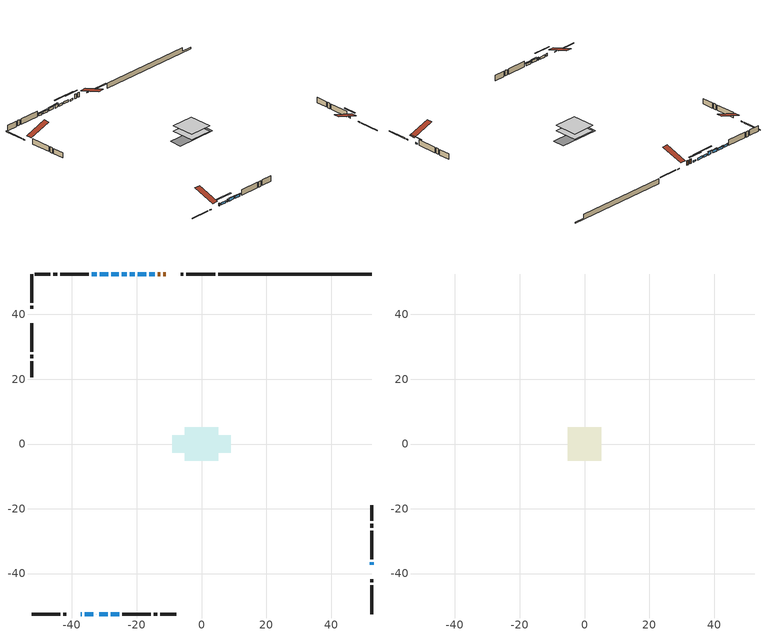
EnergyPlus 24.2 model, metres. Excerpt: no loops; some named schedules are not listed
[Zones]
conditioned space
 floor adiabatic (AdiabaticFloorConstruction): -5.16,-5.16 -5.16,5.16 5.16,5.16 5.16,-5.16 z1.07
 floor foundation (Slab1 construction): -9.07,-2.76 -9.07,2.76 9.07,2.76 9.07,-2.76 z-1.22
 wall outside (RimJoist1 construction): 4.2,52.48 -4.67,52.48 / -52.48,-52.48 -43.6,-52.48 / -52.48,52.48 -52.48,43.6 / 52.48,-52.48 52.48,-43.6 z1.07:1.37
 wall outside (RimJoist2 construction): -5.6,52.48 -6.46,52.48 / -42.67,-52.48 -41.82,-52.48 / -52.48,42.67 -52.48,41.82 / 52.48,-42.67 52.48,-41.82 z1.07:1.37
 wall outside (AdiabaticWallConstruction 1): -10.96,52.48 -11.74,52.48 / -12.67,52.48 -13.54,52.48 z1.07:3.1
 wall outside (AdiabaticWallConstruction): -37.31,-52.48 -37,-52.48 / -32.53,-52.48 -32.43,-52.48 / -31.5,-52.48 -28.96,-52.48 z1.07:2.29; 52.48,-37.31 52.48,-36.5 / -14.47,52.48 -16.1,52.48 z1.07:1.71; -17.02,52.48 -19.62,52.48 / -20.54,52.48 -22.17,52.48 / -28.77,52.48 -31.36,52.48 / -32.29,52.48 -33.91,52.48 z1.07:1.99; -36.08,-52.48 -33.46,-52.48 / -28.03,-52.48 -25.42,-52.48 z1.07:2.06; -23.1,52.48 -24.62,52.48 z1.07:2.44; -25.55,52.48 -27.84,52.48 z1.07:2.21
 wall outside (Wall1 construction): -34.84,52.48 -43.67,52.48 / -24.49,-52.48 -15.65,-52.48 / -52.48,37.31 -52.48,28.48 / 52.48,-35.57 52.48,-26.74 z1.07:3.51
 wall outside (Wall2 construction): -44.6,52.48 -45.72,52.48 / -14.73,-52.48 -13.61,-52.48 / -52.48,27.55 -52.48,26.43 / 52.48,-25.81 52.48,-24.69 z1.07:3.51
 wall outside (Wall3 construction): -46.65,52.48 -51.55,52.48 / -12.68,-52.48 -7.78,-52.48 / -52.48,25.51 -52.48,20.6 / 52.48,-23.76 52.48,-18.86 z1.07:3.51
 wall foundation (FoundationWall1 construction): 5.13,52.48,-1.22 5.13,52.48,1.07 47.74,52.48,1.07 47.74,52.48,-0.62 52.48,52.48,-0.62 52.48,52.48,-1.22
 window (WindowConstruction 6): -37.31,-52.48 -37,-52.48 z1.07:2.29
 window (WindowConstruction 8): 52.48,-37.31 52.48,-36.5 z1.07:1.7
 window (WindowConstruction 9): -14.47,52.48 -16.1,52.48 z1.07:1.7
 window (WindowConstruction 10): -17.03,52.48 -19.62,52.48 z1.07:1.98
 window (WindowConstruction 11): -20.55,52.48 -22.17,52.48 z1.07:1.98
 window (WindowConstruction 12): -36.08,-52.48 -33.46,-52.48 z1.07:2.06
 window (WindowConstruction 7): -32.53,-52.48 -32.43,-52.48 z1.07:2.29
 window (WindowConstruction): -23.1,52.48 -24.62,52.48 z1.07:2.44
 window (WindowConstruction 1): -25.55,52.48 -27.84,52.48 z1.07:2.21
 window (WindowConstruction 2): -28.77,52.48 -31.36,52.48 z1.07:1.98
 window (WindowConstruction 3): -32.29,52.48 -33.91,52.48 z1.07:1.98
 window (WindowConstruction 4): -31.5,-52.48 -28.96,-52.48 z1.07:2.29
 window (WindowConstruction 5): -28.03,-52.48 -25.42,-52.48 z1.07:2.06
 door (Door): -10.96,52.48 -11.74,52.48 z1.07:3.1
 door (Door 1): -12.67,52.48 -13.54,52.48 z1.07:3.1
 ceiling adiabatic (AdiabaticFloorConstruction): 5.16,-5.16 5.16,5.16 -5.16,5.16 -5.16,-5.16 z1.07
attic - vented
 floor to conditioned space (Floor1 construction Reversed): -5.16,-5.16 -5.16,5.16 5.16,5.16 5.16,-5.16 z3.51
 roof outside (Roof1 construction): -10.04,52.48,3.51 -10.04,42.43,6.86 -7.39,42.43,6.86 -7.39,52.48,3.51; -38.24,-52.48,3.51 -38.24,-42.43,6.86 -40.89,-42.43,6.86 -40.89,-52.48,3.51; -52.48,38.24,3.51 -42.43,38.24,6.86 -42.43,40.89,6.86 -52.48,40.89,3.51; 52.48,-38.24,3.51 42.43,-38.24,6.86 42.43,-40.89,6.86 52.48,-40.89,3.51
shading: 52.48,-33.92 52.48,-39.89 52.89,-39.89 52.89,-33.92 z4.28; -18.67,52.48 -11.89,52.48 -11.89,52.89 -18.67,52.89 z4.28; -22.19,52.48 -14.45,52.48 -14.45,52.89 -22.19,52.89 z4.56; -24.75,52.48 -17.97,52.48 -17.97,52.89 -24.75,52.89 z4.56; -30.88,-52.48 -38.65,-52.48 -38.65,-52.89 -30.88,-52.89 z4.64; -24.82,52.48 -22.9,52.48 -22.9,52.89 -24.82,52.89 z2.64; -28.04,52.48 -25.35,52.48 -25.35,52.89 -28.04,52.89 z2.41; -31.56,52.48 -28.57,52.48 -28.57,52.89 -31.56,52.89 z2.19; -34.11,52.48 -32.09,52.48 -32.09,52.89 -34.11,52.89 z2.19; -28.76,-52.48 -31.7,-52.48 -31.7,-52.89 -28.76,-52.89 z2.49; -25.22,-52.48 -28.23,-52.48 -28.23,-52.89 -25.22,-52.89 z2.26
[Building]
Building 1: Terrain=Suburbs
[Site:Location]
Erieau AUT_ON: Latitude {deg}=42.25; Longitude {deg}=-81.9; Time Zone {hr}=-5; Elevation {m}=178; Keep Site Location Information=Yes
[Site:GroundTemperature:Shallow]
5.2292, 3.30147, 3.1471, 4.0619, 7.73432, 11.3896, 14.5586, 16.5661, 16.7366, 15.1039, 12.0157, 8.47254
[Site:WaterMainsTemperature]
Calculation Method=Schedule; Temperature Schedule=mains temperature schedule
[Material] Roughness=Rough; Thermal Absorptance=0.9
Name | Thickness {m} | Conductivity {W/m-K} | Density {kg/m3} | Specific Heat {J/kg-K} | Solar Absorptance | Visible Absorptance
asphalt or fiberglass shingles | 0.00635 | 0.162714 | 1121.4 | 1465.45 | 0.4 | 0.4
ceiling stud and cavity | 0.1397 | 0.117363 | 65.682 | 1177.47 | 0.7 | 0.7
concrete 4.0 in. | 0.1016 | 1.803125 | 2242.8 | 837.4 | 0.7 | 0.7
concrete 8.0 in. | 0.2032 | 1.803125 | 2242.8 | 837.4 | 0.7 | 0.7
door material | 0.04445 | 0.053851 | 512.64 | 1214.23 | 0.7 | 0.7
door material 1 | 0.04445 | 0.0451087 | 512.64 | 1214.23 | 0.7 | 0.7
exterior vertical ins | 0.00272699 | 0.029427 | 32.04 | 1214.23 | 0.7 | 0.7
floor covering | 0.0127 | 0.0433444 | 54.468 | 1339.84 | 0.6 | 0.6
floor rigid ins; wall rigid ins | 0.512978 | 0.029427 | 32.04 | 1214.23 | 0.7 | 0.7
floor stud and cavity | 0.1397 | 1.75129 | 37.0049 | 1207.88 | 0.7 | 0.7
furniture material conditioned space 1 | 0.1524 | 0.115458 | 640.8 | 1214.23 | 0.6 | 0.6
gypsum board | 0.0127 | 0.160291 | 801 | 837.4 | 0.6 | 0.6
gypsum board 1 | 0.0127 | 0.160291 | 801 | 837.4 | 0.7 | 0.7
osb sheathing 0.5 in. | 0.0127 | 0.115458 | 512.64 | 1214.23 | 0.7 | 0.7
osb sheathing 0.75 in. | 0.01905 | 0.115458 | 512.64 | 1214.23 | 0.7 | 0.7
osb sheathing 2.0 in. | 0.0508 | 0.115458 | 512.64 | 1214.23 | 0.7 | 0.7
rim joist stud and cavity | 0.0508 | 0.0809075 | 125.044 | 1163.47 | 0.6 | 0.6
rim joist stud and cavity 1 | 0.0508 | 0.12411 | 50.32683 | 1063.81 | 0.6 | 0.6
wall stud and cavity | 0.1397 | 0.116503 | 139.0536 | 1170.24 | 0.7 | 0.7
wall stud and cavity 1 | 0.1397 | 0.113018 | 139.0536 | 1170.24 | 0.7 | 0.7
wall stud and cavity 2 | 0.1397 | 0.123847 | 139.0536 | 1170.24 | 0.7 | 0.7
wall stud and cavity 3 | 0.0889 | 0.380278 | 52.3479 | 1209.89 | 0.7 | 0.7
wall stud and cavity 4 | 0.0889 | 0.391764 | 83.0341 | 1211.67 | 0.7 | 0.7
wood siding | 0.0254 | 0.102417 | 544.68 | 1172.36 | 0.4 | 0.4
wood siding 1; wood siding 2; wood siding 3 | 0.0254 | 0.102417 | 544.68 | 1172.36 | 0.7 | 0.7
[WindowMaterial:SimpleGlazingSystem]
Name | U-Factor {W/m2-K} | Solar Heat Gain Coefficient
WindowMaterial | 2.29278 | 0.56
WindowMaterial 1 | 2.24451 | 0.57
WindowMaterial 2 | 2.27347 | 0.56
WindowMaterial 3 | 2.34615 | 0.53
WindowMaterial 4 | 2.21839 | 0.58
WindowMaterial 5 | 2.25473 | 0.57
WindowMaterial 6 | 3.13539 | 0.43
WindowMaterial 7 | 3.11893 | 0.41
WindowMaterial 8 | 5.34981 | 0.68
WindowMaterial 9 | 3.04795 | 0.45
[Construction]
AdiabaticFloorConstruction: floor stud and cavity, floor rigid ins, osb sheathing 0.75 in., floor covering
AdiabaticWallConstruction: wood siding 2, wall rigid ins, wall stud and cavity 3, gypsum board
AdiabaticWallConstruction 1: wood siding 3, wall rigid ins, wall stud and cavity 3, gypsum board
Door: door material
Door 1: door material 1
Floor1 construction Reversed: gypsum board, ceiling stud and cavity
FoundationWall1 construction: concrete 8.0 in., gypsum board 1
furniture construction conditioned space 1: furniture material conditioned space 1
PartitionWallConstruction: gypsum board, wall stud and cavity 4, gypsum board
RimJoist1 construction: wood siding 1, osb sheathing 2.0 in., rim joist stud and cavity
RimJoist2 construction: wood siding 1, rim joist stud and cavity 1
Roof1 construction: asphalt or fiberglass shingles
Slab1 construction: concrete 4.0 in.
Wall1 construction: wood siding, osb sheathing 0.5 in., wall stud and cavity, gypsum board
Wall2 construction: wood siding, osb sheathing 0.5 in., wall stud and cavity 1, gypsum board
Wall3 construction: wood siding, osb sheathing 0.5 in., wall stud and cavity 2, gypsum board
WindowConstruction: WindowMaterial
WindowConstruction 1: WindowMaterial 1
WindowConstruction 10; WindowConstruction 2: WindowMaterial 2
WindowConstruction 11; WindowConstruction 3: WindowMaterial 3
WindowConstruction 12; WindowConstruction 5: WindowMaterial 5
WindowConstruction 4: WindowMaterial 4
WindowConstruction 6: WindowMaterial 6
WindowConstruction 7: WindowMaterial 7
WindowConstruction 8: WindowMaterial 8
WindowConstruction 9: WindowMaterial 9
[Zone] Multiplier=1; Part of Total Floor Area=Yes
Name | Volume {m3}
attic - vented | 57.8199
conditioned space | 505.2
[Space]
Name | Zone | Volume {m3}
attic - vented 1 | attic - vented | 57.8199
conditioned space 1 | conditioned space | 505.2
[ZoneInfiltration:EffectiveLeakageArea]
infil attic - vented 1: Zone or Space=attic - vented 1; Schedule=Always On Discrete; Effective Air Leakage Area {cm2}=5105.76; Stack Coefficient=0.000232848; Wind Coefficient=1.03099e-05
[ZoneMixing]
whole house fan mix: Zone or Space=attic - vented; Schedule=Always On Continuous; Design Flow Rate Calculation Method=Flow/Zone; Design Flow Rate {m3/s}=0; Source Zone or Space=conditioned space
[SurfaceProperty:ExposedFoundationPerimeter]
Slab1: Exposed Perimeter Calculation Method=TotalExposedPerimeter; Total Exposed Perimeter {m}=47.347
[InternalMass] Zone or ZoneList=conditioned space; Space or SpaceList=conditioned space 1
Name | Construction | Surface Area {m2}
furniture mass conditioned space 1 | furniture construction conditioned space 1 | 82.68
partition wall mass | PartitionWallConstruction | 206.7
[Lights]
interior lighting: Zone or ZoneList or Space or SpaceList=conditioned space 1; Schedule=interior lighting schedule; Design Level Calculation Method=LightingLevel; Lighting Level {W}=343.2; Return Air Fraction=0; Fraction Radiant=0.6; Fraction Visible=0.2; Fraction Replaceable=1
[People]
occupants: Zone or ZoneList or Space or SpaceList=conditioned space 1; Number of People Schedule=occupants schedule; Number of People Calculation Method=People; Number of People=3; Fraction Radiant=0.314171; Sensible Heat Fraction=0.56303; Activity Level Schedule=occupants activity schedule; Carbon Dioxide Generation Rate {m3/s-W}=0; Enable ASHRAE 55 Comfort Warnings=No; Mean Radiant Temperature Calculation Type=EnclosureAveraged
[ElectricEquipment] Zone or ZoneList or Space or SpaceList=conditioned space 1; Design Level Calculation Method=EquipmentLevel
Name | Schedule | Design Level {W} | Fraction Latent | Fraction Radiant | Fraction Lost
clothes dryer | clothes dryer schedule | 140.772 | 0.015 | 0.081 | 0.85
clothes washer | clothes washer schedule | 32.1985 | 0.03 | 0.162 | 0.7
cooking range | cooking range schedule | 215.147 | 0.08 | 0.432 | 0.2
dishwasher | dishwasher schedule | 66.8632 | 0.3 | 0.18 | 0.4
fridge | fridge schedule | 72.9452 | 0 | 0.6 | 0
mech vent house fan | mech vent house fan schedule | 0 | 0 | 0 | 1
mech vent house fan cfis | mech vent house fan cfis schedule | 0 | 0 | 0 | 0
misc plug loads | misc plug loads schedule | 494.7 | 0.045 | 0.513 | 0.1
whole house fan | Always On Discrete | 0 | 0 | 0 | 1
[OtherEquipment] Zone or ZoneList or Space or SpaceList=conditioned space 1; Design Level Calculation Method=EquipmentLevel
Name | Fuel Type | Schedule | Design Level {W} | Fraction Latent | Fraction Radiant | Fraction Lost
clothes dryer 1 | Electricity | clothes dryer schedule | 0 | 0.015 | 0.081 | 0.85
cooking range 1 | Electricity | cooking range schedule | 0 | 0.08 | 0.432 | 0.2
general water use latent | None | general water use schedule | 62.594 | 1 | 0 | 0
general water use sensible | None | general water use schedule | -61.6891 | 0 | 0.6 | 0
mech vent house fan latent load | None | Always On Discrete | 0 | 1 | 0 | 0
mech vent house fan sensible load | None | Always On Discrete | 0 | 0 | 0 | 0
water heater energy adjustment1 | NaturalGas | Always On Discrete | 0.01 | 0 | 0 | 1
[ZoneInfiltration:DesignFlowRate] Zone or ZoneList or Space or SpaceList=conditioned space 1; Schedule=Always On Discrete; Design Flow Rate Calculation Method=Flow/Zone; Design Flow Rate {m3/s}=0
infil flow; natural vent flow; whole house fan flow
[Foundation:Kiva]
Foundation Kiva 1: Initial Indoor Air Temperature {C}=18; Wall Height Above Grade {m}=1.07; Wall Depth Below Slab {m}=0.2032; Custom Block Material Name 1=exterior vertical ins; Custom Block Depth 1 {m}=2.28999; Custom Block X Position 1 {m}=0.2159; Custom Block Z Position 1 {m}=0
[Foundation:Kiva:Settings]
Soil Conductivity {W/m-K}=0.849921; Soil Density {kg/m3}=1842.3; Soil Specific Heat {J/kg-K}=418.7; Ground Solar Absorptivity=0.9; Ground Thermal Absorptivity=0.9; Ground Surface Roughness {m}=0.03; Far-Field Width {m}=40; Deep-Ground Boundary Condition=ZeroFlux; Deep-Ground Depth {m}=40; Minimum Cell Dimension {m}=0.2; Maximum Cell Growth Coefficient=3; Simulation Timestep=Timestep
[Exterior:Lights]
exterior lighting: Schedule=exterior lighting schedule; Design Level {W}=75.6
[Schedule:Constant]
Name | Hourly Value
Always On Continuous; mech vent house fan schedule; mech vent house fan cfis schedule; Always On Discrete | 1
occupants activity schedule | 117.228
fridge schedule | 0
[Schedule:Week:Daily]
interior lighting schedule Week Rule - Jan1-Jan27: interior lighting schedule day, interior lighting schedule day, interior lighting schedule day, interior lighting schedule day, interior lighting schedule day, interior lighting schedule day, interior lighting schedule day, interior lighting schedule default day, interior lighting schedule default day, interior lighting schedule default day, interior lighting schedule default day, interior lighting schedule default day
interior lighting schedule Week Rule - Jan28-Feb3: interior lighting schedule day, interior lighting schedule day, interior lighting schedule day, interior lighting schedule day, interior lighting schedule day 1, interior lighting schedule day 1, interior lighting schedule day 1, interior lighting schedule default day, interior lighting schedule default day, interior lighting schedule default day, interior lighting schedule default day, interior lighting schedule default day
interior lighting schedule Week Rule - Feb4-Feb24: interior lighting schedule day 1, interior lighting schedule day 1, interior lighting schedule day 1, interior lighting schedule day 1, interior lighting schedule day 1, interior lighting schedule day 1, interior lighting schedule day 1, interior lighting schedule default day, interior lighting schedule default day, interior lighting schedule default day, interior lighting schedule default day, interior lighting schedule default day
interior lighting schedule Week Rule - Feb25-Mar3: interior lighting schedule day 1, interior lighting schedule day 1, interior lighting schedule day 1, interior lighting schedule day 1, interior lighting schedule day 2, interior lighting schedule day 2, interior lighting schedule day 2, interior lighting schedule default day, interior lighting schedule default day, interior lighting schedule default day, interior lighting schedule default day, interior lighting schedule default day
interior lighting schedule Week Rule - Mar4-Mar31: interior lighting schedule day 2, interior lighting schedule day 2, interior lighting schedule day 2, interior lighting schedule day 2, interior lighting schedule day 2, interior lighting schedule day 2, interior lighting schedule day 2, interior lighting schedule default day, interior lighting schedule default day, interior lighting schedule default day, interior lighting schedule default day, interior lighting schedule default day
interior lighting schedule Week Rule - Apr1-Apr28: interior lighting schedule day 3, interior lighting schedule day 3, interior lighting schedule day 3, interior lighting schedule day 3, interior lighting schedule day 3, interior lighting schedule day 3, interior lighting schedule day 3, interior lighting schedule default day, interior lighting schedule default day, interior lighting schedule default day, interior lighting schedule default day, interior lighting schedule default day
interior lighting schedule Week Rule - Apr29-May5: interior lighting schedule day 3, interior lighting schedule day 3, interior lighting schedule day 4, interior lighting schedule day 4, interior lighting schedule day 4, interior lighting schedule day 4, interior lighting schedule day 4, interior lighting schedule default day, interior lighting schedule default day, interior lighting schedule default day, interior lighting schedule default day, interior lighting schedule default day
interior lighting schedule Week Rule - May6-May26: interior lighting schedule day 4, interior lighting schedule day 4, interior lighting schedule day 4, interior lighting schedule day 4, interior lighting schedule day 4, interior lighting schedule day 4, interior lighting schedule day 4, interior lighting schedule default day, interior lighting schedule default day, interior lighting schedule default day, interior lighting schedule default day, interior lighting schedule default day
interior lighting schedule Week Rule - May27-Jun2: interior lighting schedule day 4, interior lighting schedule day 4, interior lighting schedule day 4, interior lighting schedule day 4, interior lighting schedule day 4, interior lighting schedule day 5, interior lighting schedule day 5, interior lighting schedule default day, interior lighting schedule default day, interior lighting schedule default day, interior lighting schedule default day, interior lighting schedule default day
interior lighting schedule Week Rule - Jun3-Jun30: interior lighting schedule day 5, interior lighting schedule day 5, interior lighting schedule day 5, interior lighting schedule day 5, interior lighting schedule day 5, interior lighting schedule day 5, interior lighting schedule day 5, interior lighting schedule default day, interior lighting schedule default day, interior lighting schedule default day, interior lighting schedule default day, interior lighting schedule default day
interior lighting schedule Week Rule - Jul1-Jul28: interior lighting schedule day 6, interior lighting schedule day 6, interior lighting schedule day 6, interior lighting schedule day 6, interior lighting schedule day 6, interior lighting schedule day 6, interior lighting schedule day 6, interior lighting schedule default day, interior lighting schedule default day, interior lighting schedule default day, interior lighting schedule default day, interior lighting schedule default day
interior lighting schedule Week Rule - Jul29-Aug4: interior lighting schedule day 6, interior lighting schedule day 6, interior lighting schedule day 6, interior lighting schedule day 7, interior lighting schedule day 7, interior lighting schedule day 7, interior lighting schedule day 7, interior lighting schedule default day, interior lighting schedule default day, interior lighting schedule default day, interior lighting schedule default day, interior lighting schedule default day
interior lighting schedule Week Rule - Aug5-Aug25: interior lighting schedule day 7, interior lighting schedule day 7, interior lighting schedule day 7, interior lighting schedule day 7, interior lighting schedule day 7, interior lighting schedule day 7, interior lighting schedule day 7, interior lighting schedule default day, interior lighting schedule default day, interior lighting schedule default day, interior lighting schedule default day, interior lighting schedule default day
interior lighting schedule Week Rule - Aug26-Sep1: interior lighting schedule day 7, interior lighting schedule day 7, interior lighting schedule day 7, interior lighting schedule day 7, interior lighting schedule day 7, interior lighting schedule day 7, interior lighting schedule day 8, interior lighting schedule default day, interior lighting schedule default day, interior lighting schedule default day, interior lighting schedule default day, interior lighting schedule default day
interior lighting schedule Week Rule - Sep2-Sep29: interior lighting schedule day 8, interior lighting schedule day 8, interior lighting schedule day 8, interior lighting schedule day 8, interior lighting schedule day 8, interior lighting schedule day 8, interior lighting schedule day 8, interior lighting schedule default day, interior lighting schedule default day, interior lighting schedule default day, interior lighting schedule default day, interior lighting schedule default day
interior lighting schedule Week Rule - Sep30-Oct6: interior lighting schedule day 8, interior lighting schedule day 9, interior lighting schedule day 9, interior lighting schedule day 9, interior lighting schedule day 9, interior lighting schedule day 9, interior lighting schedule day 9, interior lighting schedule default day, interior lighting schedule default day, interior lighting schedule default day, interior lighting schedule default day, interior lighting schedule default day
interior lighting schedule Week Rule - Oct7-Oct27: interior lighting schedule day 9, interior lighting schedule day 9, interior lighting schedule day 9, interior lighting schedule day 9, interior lighting schedule day 9, interior lighting schedule day 9, interior lighting schedule day 9, interior lighting schedule default day, interior lighting schedule default day, interior lighting schedule default day, interior lighting schedule default day, interior lighting schedule default day
interior lighting schedule Week Rule - Oct28-Nov3: interior lighting schedule day 9, interior lighting schedule day 9, interior lighting schedule day 9, interior lighting schedule day 9, interior lighting schedule day 10, interior lighting schedule day 10, interior lighting schedule day 10, interior lighting schedule default day, interior lighting schedule default day, interior lighting schedule default day, interior lighting schedule default day, interior lighting schedule default day
interior lighting schedule Week Rule - Nov4-Nov24: interior lighting schedule day 10, interior lighting schedule day 10, interior lighting schedule day 10, interior lighting schedule day 10, interior lighting schedule day 10, interior lighting schedule day 10, interior lighting schedule day 10, interior lighting schedule default day, interior lighting schedule default day, interior lighting schedule default day, interior lighting schedule default day, interior lighting schedule default day
interior lighting schedule Week Rule - Nov25-Dec1: interior lighting schedule day 10, interior lighting schedule day 10, interior lighting schedule day 10, interior lighting schedule day 10, interior lighting schedule day 10, interior lighting schedule day 10, interior lighting schedule day 11, interior lighting schedule default day, interior lighting schedule default day, interior lighting schedule default day, interior lighting schedule default day, interior lighting schedule default day
interior lighting schedule Week Rule - Dec2-Dec31: interior lighting schedule day 11, interior lighting schedule day 11, interior lighting schedule day 11, interior lighting schedule day 11, interior lighting schedule day 11, interior lighting schedule day 11, interior lighting schedule day 11, interior lighting schedule default day, interior lighting schedule default day, interior lighting schedule default day, interior lighting schedule default day, interior lighting schedule default day
occupants schedule Week Rule - Jan1-Dec31: occupants schedule day, occupants schedule day, occupants schedule day, occupants schedule day, occupants schedule day, occupants schedule day, occupants schedule day, occupants schedule default day, occupants schedule default day, occupants schedule default day, occupants schedule default day, occupants schedule default day
clothes dryer schedule Week Rule - Jan1-Dec31: clothes dryer schedule day, clothes dryer schedule day, clothes dryer schedule day, clothes dryer schedule day, clothes dryer schedule day, clothes dryer schedule day, clothes dryer schedule day, clothes dryer schedule default day, clothes dryer schedule default day, clothes dryer schedule default day, clothes dryer schedule default day, clothes dryer schedule default day
clothes washer schedule Week Rule - Jan1-Dec31: clothes washer schedule day, clothes washer schedule day, clothes washer schedule day, clothes washer schedule day, clothes washer schedule day, clothes washer schedule day, clothes washer schedule day, clothes washer schedule default day, clothes washer schedule default day, clothes washer schedule default day, clothes washer schedule default day, clothes washer schedule default day
cooking range schedule Week Rule - Jan1-Dec31: cooking range schedule day, cooking range schedule day, cooking range schedule day, cooking range schedule day, cooking range schedule day, cooking range schedule day, cooking range schedule day, cooking range schedule default day, cooking range schedule default day, cooking range schedule default day, cooking range schedule default day, cooking range schedule default day
dishwasher schedule Week Rule - Jan1-Dec31: dishwasher schedule day, dishwasher schedule day, dishwasher schedule day, dishwasher schedule day, dishwasher schedule day, dishwasher schedule day, dishwasher schedule day, dishwasher schedule default day, dishwasher schedule default day, dishwasher schedule default day, dishwasher schedule default day, dishwasher schedule default day
misc plug loads schedule Week Rule - Jan1-Dec31: misc plug loads schedule day, misc plug loads schedule day, misc plug loads schedule day, misc plug loads schedule day, misc plug loads schedule day, misc plug loads schedule day, misc plug loads schedule day, misc plug loads schedule default day, misc plug loads schedule default day, misc plug loads schedule default day, misc plug loads schedule default day, misc plug loads schedule default day
general water use schedule Week Rule - Jan1-Dec31: general water use schedule day, general water use schedule day, general water use schedule day, general water use schedule day, general water use schedule day, general water use schedule day, general water use schedule day, general water use schedule default day, general water use schedule default day, general water use schedule default day, general water use schedule default day, general water use schedule default day
exterior lighting schedule Week Rule - Jan1-Jan27: exterior lighting schedule day, exterior lighting schedule day, exterior lighting schedule day, exterior lighting schedule day, exterior lighting schedule day, exterior lighting schedule day, exterior lighting schedule day, exterior lighting schedule default day, exterior lighting schedule default day, exterior lighting schedule default day, exterior lighting schedule default day, exterior lighting schedule default day
exterior lighting schedule Week Rule - Jan28-Feb3: exterior lighting schedule day, exterior lighting schedule day, exterior lighting schedule day, exterior lighting schedule day, exterior lighting schedule day 1, exterior lighting schedule day 1, exterior lighting schedule day 1, exterior lighting schedule default day, exterior lighting schedule default day, exterior lighting schedule default day, exterior lighting schedule default day, exterior lighting schedule default day
exterior lighting schedule Week Rule - Feb4-Feb24: exterior lighting schedule day 1, exterior lighting schedule day 1, exterior lighting schedule day 1, exterior lighting schedule day 1, exterior lighting schedule day 1, exterior lighting schedule day 1, exterior lighting schedule day 1, exterior lighting schedule default day, exterior lighting schedule default day, exterior lighting schedule default day, exterior lighting schedule default day, exterior lighting schedule default day
exterior lighting schedule Week Rule - Feb25-Mar3: exterior lighting schedule day 1, exterior lighting schedule day 1, exterior lighting schedule day 1, exterior lighting schedule day 1, exterior lighting schedule day 2, exterior lighting schedule day 2, exterior lighting schedule day 2, exterior lighting schedule default day, exterior lighting schedule default day, exterior lighting schedule default day, exterior lighting schedule default day, exterior lighting schedule default day
exterior lighting schedule Week Rule - Mar4-Mar31: exterior lighting schedule day 2, exterior lighting schedule day 2, exterior lighting schedule day 2, exterior lighting schedule day 2, exterior lighting schedule day 2, exterior lighting schedule day 2, exterior lighting schedule day 2, exterior lighting schedule default day, exterior lighting schedule default day, exterior lighting schedule default day, exterior lighting schedule default day, exterior lighting schedule default day
exterior lighting schedule Week Rule - Apr1-Apr28: exterior lighting schedule day 3, exterior lighting schedule day 3, exterior lighting schedule day 3, exterior lighting schedule day 3, exterior lighting schedule day 3, exterior lighting schedule day 3, exterior lighting schedule day 3, exterior lighting schedule default day, exterior lighting schedule default day, exterior lighting schedule default day, exterior lighting schedule default day, exterior lighting schedule default day
exterior lighting schedule Week Rule - Apr29-May5: exterior lighting schedule day 3, exterior lighting schedule day 3, exterior lighting schedule day 4, exterior lighting schedule day 4, exterior lighting schedule day 4, exterior lighting schedule day 4, exterior lighting schedule day 4, exterior lighting schedule default day, exterior lighting schedule default day, exterior lighting schedule default day, exterior lighting schedule default day, exterior lighting schedule default day
exterior lighting schedule Week Rule - May6-May26: exterior lighting schedule day 4, exterior lighting schedule day 4, exterior lighting schedule day 4, exterior lighting schedule day 4, exterior lighting schedule day 4, exterior lighting schedule day 4, exterior lighting schedule day 4, exterior lighting schedule default day, exterior lighting schedule default day, exterior lighting schedule default day, exterior lighting schedule default day, exterior lighting schedule default day
exterior lighting schedule Week Rule - May27-Jun2: exterior lighting schedule day 4, exterior lighting schedule day 4, exterior lighting schedule day 4, exterior lighting schedule day 4, exterior lighting schedule day 4, exterior lighting schedule day 5, exterior lighting schedule day 5, exterior lighting schedule default day, exterior lighting schedule default day, exterior lighting schedule default day, exterior lighting schedule default day, exterior lighting schedule default day
exterior lighting schedule Week Rule - Jun3-Jun30: exterior lighting schedule day 5, exterior lighting schedule day 5, exterior lighting schedule day 5, exterior lighting schedule day 5, exterior lighting schedule day 5, exterior lighting schedule day 5, exterior lighting schedule day 5, exterior lighting schedule default day, exterior lighting schedule default day, exterior lighting schedule default day, exterior lighting schedule default day, exterior lighting schedule default day
exterior lighting schedule Week Rule - Jul1-Jul28: exterior lighting schedule day 6, exterior lighting schedule day 6, exterior lighting schedule day 6, exterior lighting schedule day 6, exterior lighting schedule day 6, exterior lighting schedule day 6, exterior lighting schedule day 6, exterior lighting schedule default day, exterior lighting schedule default day, exterior lighting schedule default day, exterior lighting schedule default day, exterior lighting schedule default day
exterior lighting schedule Week Rule - Jul29-Aug4: exterior lighting schedule day 6, exterior lighting schedule day 6, exterior lighting schedule day 6, exterior lighting schedule day 7, exterior lighting schedule day 7, exterior lighting schedule day 7, exterior lighting schedule day 7, exterior lighting schedule default day, exterior lighting schedule default day, exterior lighting schedule default day, exterior lighting schedule default day, exterior lighting schedule default day
exterior lighting schedule Week Rule - Aug5-Aug25: exterior lighting schedule day 7, exterior lighting schedule day 7, exterior lighting schedule day 7, exterior lighting schedule day 7, exterior lighting schedule day 7, exterior lighting schedule day 7, exterior lighting schedule day 7, exterior lighting schedule default day, exterior lighting schedule default day, exterior lighting schedule default day, exterior lighting schedule default day, exterior lighting schedule default day
exterior lighting schedule Week Rule - Aug26-Sep1: exterior lighting schedule day 7, exterior lighting schedule day 7, exterior lighting schedule day 7, exterior lighting schedule day 7, exterior lighting schedule day 7, exterior lighting schedule day 7, exterior lighting schedule day 8, exterior lighting schedule default day, exterior lighting schedule default day, exterior lighting schedule default day, exterior lighting schedule default day, exterior lighting schedule default day
exterior lighting schedule Week Rule - Sep2-Sep29: exterior lighting schedule day 8, exterior lighting schedule day 8, exterior lighting schedule day 8, exterior lighting schedule day 8, exterior lighting schedule day 8, exterior lighting schedule day 8, exterior lighting schedule day 8, exterior lighting schedule default day, exterior lighting schedule default day, exterior lighting schedule default day, exterior lighting schedule default day, exterior lighting schedule default day
exterior lighting schedule Week Rule - Sep30-Oct6: exterior lighting schedule day 8, exterior lighting schedule day 9, exterior lighting schedule day 9, exterior lighting schedule day 9, exterior lighting schedule day 9, exterior lighting schedule day 9, exterior lighting schedule day 9, exterior lighting schedule default day, exterior lighting schedule default day, exterior lighting schedule default day, exterior lighting schedule default day, exterior lighting schedule default day
exterior lighting schedule Week Rule - Oct7-Oct27: exterior lighting schedule day 9, exterior lighting schedule day 9, exterior lighting schedule day 9, exterior lighting schedule day 9, exterior lighting schedule day 9, exterior lighting schedule day 9, exterior lighting schedule day 9, exterior lighting schedule default day, exterior lighting schedule default day, exterior lighting schedule default day, exterior lighting schedule default day, exterior lighting schedule default day
exterior lighting schedule Week Rule - Oct28-Nov3: exterior lighting schedule day 9, exterior lighting schedule day 9, exterior lighting schedule day 9, exterior lighting schedule day 9, exterior lighting schedule day 10, exterior lighting schedule day 10, exterior lighting schedule day 10, exterior lighting schedule default day, exterior lighting schedule default day, exterior lighting schedule default day, exterior lighting schedule default day, exterior lighting schedule default day
exterior lighting schedule Week Rule - Nov4-Nov24: exterior lighting schedule day 10, exterior lighting schedule day 10, exterior lighting schedule day 10, exterior lighting schedule day 10, exterior lighting schedule day 10, exterior lighting schedule day 10, exterior lighting schedule day 10, exterior lighting schedule default day, exterior lighting schedule default day, exterior lighting schedule default day, exterior lighting schedule default day, exterior lighting schedule default day
exterior lighting schedule Week Rule - Nov25-Dec1: exterior lighting schedule day 10, exterior lighting schedule day 10, exterior lighting schedule day 10, exterior lighting schedule day 10, exterior lighting schedule day 10, exterior lighting schedule day 10, exterior lighting schedule day 11, exterior lighting schedule default day, exterior lighting schedule default day, exterior lighting schedule default day, exterior lighting schedule default day, exterior lighting schedule default day
[Schedule:Year]
interior lighting schedule: interior lighting schedule Week Rule - Jan1-Jan27, 1, 1, 1, 27, interior lighting schedule Week Rule - Jan28-Feb3, 1, 28, 2, 3, interior lighting schedule Week Rule - Feb4-Feb24, 2, 4, 2, 24, interior lighting schedule Week Rule - Feb25-Mar3, 2, 25, 3, 3, interior lighting schedule Week Rule - Mar4-Mar31, 3, 4, 3, 31, interior lighting schedule Week Rule - Apr1-Apr28, 4, 1, 4, 28, interior lighting schedule Week Rule - Apr29-May5, 4, 29, 5, 5, interior lighting schedule Week Rule - May6-May26, 5, 6, 5, 26, interior lighting schedule Week Rule - May27-Jun2, 5, 27, 6, 2, interior lighting schedule Week Rule - Jun3-Jun30, 6, 3, 6, 30, interior lighting schedule Week Rule - Jul1-Jul28, 7, 1, 7, 28, interior lighting schedule Week Rule - Jul29-Aug4, 7, 29, 8, 4, interior lighting schedule Week Rule - Aug5-Aug25, 8, 5, 8, 25, interior lighting schedule Week Rule - Aug26-Sep1, 8, 26, 9, 1, interior lighting schedule Week Rule - Sep2-Sep29, 9, 2, 9, 29, interior lighting schedule Week Rule - Sep30-Oct6, 9, 30, 10, 6, interior lighting schedule Week Rule - Oct7-Oct27, 10, 7, 10, 27, interior lighting schedule Week Rule - Oct28-Nov3, 10, 28, 11, 3, interior lighting schedule Week Rule - Nov4-Nov24, 11, 4, 11, 24, interior lighting schedule Week Rule - Nov25-Dec1, 11, 25, 12, 1, interior lighting schedule Week Rule - Dec2-Dec31, 12, 2, 12, 31
occupants schedule: occupants schedule Week Rule - Jan1-Dec31, 1, 1, 12, 31
clothes dryer schedule: clothes dryer schedule Week Rule - Jan1-Dec31, 1, 1, 12, 31
clothes washer schedule: clothes washer schedule Week Rule - Jan1-Dec31, 1, 1, 12, 31
cooking range schedule: cooking range schedule Week Rule - Jan1-Dec31, 1, 1, 12, 31
dishwasher schedule: dishwasher schedule Week Rule - Jan1-Dec31, 1, 1, 12, 31
misc plug loads schedule: misc plug loads schedule Week Rule - Jan1-Dec31, 1, 1, 12, 31
general water use schedule: general water use schedule Week Rule - Jan1-Dec31, 1, 1, 12, 31
exterior lighting schedule: exterior lighting schedule Week Rule - Jan1-Jan27, 1, 1, 1, 27, exterior lighting schedule Week Rule - Jan28-Feb3, 1, 28, 2, 3, exterior lighting schedule Week Rule - Feb4-Feb24, 2, 4, 2, 24, exterior lighting schedule Week Rule - Feb25-Mar3, 2, 25, 3, 3, exterior lighting schedule Week Rule - Mar4-Mar31, 3, 4, 3, 31, exterior lighting schedule Week Rule - Apr1-Apr28, 4, 1, 4, 28, exterior lighting schedule Week Rule - Apr29-May5, 4, 29, 5, 5, exterior lighting schedule Week Rule - May6-May26, 5, 6, 5, 26, exterior lighting schedule Week Rule - May27-Jun2, 5, 27, 6, 2, exterior lighting schedule Week Rule - Jun3-Jun30, 6, 3, 6, 30, exterior lighting schedule Week Rule - Jul1-Jul28, 7, 1, 7, 28, exterior lighting schedule Week Rule - Jul29-Aug4, 7, 29, 8, 4, exterior lighting schedule Week Rule - Aug5-Aug25, 8, 5, 8, 25, exterior lighting schedule Week Rule - Aug26-Sep1, 8, 26, 9, 1, exterior lighting schedule Week Rule - Sep2-Sep29, 9, 2, 9, 29, exterior lighting schedule Week Rule - Sep30-Oct6, 9, 30, 10, 6, exterior lighting schedule Week Rule - Oct7-Oct27, 10, 7, 10, 27, exterior lighting schedule Week Rule - Oct28-Nov3, 10, 28, 11, 3, exterior lighting schedule Week Rule - Nov4-Nov24, 11, 4, 11, 24, exterior lighting schedule Week Rule - Nov25-Dec1, 11, 25, 12, 1, exterior lighting schedule Week Rule - Dec2-Dec31, 12, 2, 12, 31
[Schedule:Compact]
mains temperature schedule: Through: 01/01, For: AllDays, Until: 24:00, 8.89333, Through: 01/02, For: AllDays, Until: 24:00, 8.82722, Through: 01/03, For: AllDays, Until: 24:00, 8.76167, Through: 01/04, For: AllDays, Until: 24:00, 8.69778, Through: 01/05, For: AllDays, Until: 24:00, 8.635, Through: 01/06, For: AllDays, Until: 24:00, 8.57333, Through: 01/07, For: AllDays, Until: 24:00, 8.51333, Through: 01/08, For: AllDays, Until: 24:00, 8.455, Through: 01/09, For: AllDays, Until: 24:00, 8.39778, Through: 01/10, For: AllDays, Until: 24:00, 8.34167, Through: 01/11, For: AllDays, Until: 24:00, 8.28722, Through: 01/12, For: AllDays, Until: 24:00, 8.23444, Through: 01/13, For: AllDays, Until: 24:00, 8.18278, Through: 01/14, For: AllDays, Until: 24:00, 8.13222, Through: 01/15, For: AllDays, Until: 24:00, 8.08389, Through: 01/16, For: AllDays, Until: 24:00, 8.03667, Through: 01/17, For: AllDays, Until: 24:00, 7.99111, Through: 01/18, For: AllDays, Until: 24:00, 7.94667, Through: 01/19, For: AllDays, Until: 24:00, 7.90389, Through: 01/20, For: AllDays, Until: 24:00, 7.86278, Through: 01/21, For: AllDays, Until: 24:00, 7.82333, Through: 01/22, For: AllDays, Until: 24:00, 7.78556, Through: 01/23, For: AllDays, Until: 24:00, 7.74889, Through: 01/24, For: AllDays, Until: 24:00, 7.71444, Through: 01/25, For: AllDays, Until: 24:00, 7.68111, Through: 01/26, For: AllDays, Until: 24:00, 7.64944, Through: 01/27, For: AllDays, Until: 24:00, 7.61944, Through: 01/28, For: AllDays, Until: 24:00, 7.59111, Through: 01/29, For: AllDays, Until: 24:00, 7.56444, Through: 01/30, For: AllDays, Until: 24:00, 7.53944, Through: 01/31, For: AllDays, Until: 24:00, 7.51611, Through: 02/01, For: AllDays, Until: 24:00, 7.49444, Through: 02/02, For: AllDays, Until: 24:00, 7.47389, Through: 02/03, For: AllDays, Until: 24:00, 7.45556, Through: 02/04, For: AllDays, Until: 24:00, 7.43889, Through: 02/05, For: AllDays, Until: 24:00, 7.42389, Through: 02/06, For: AllDays, Until: 24:00, 7.41056, Through: 02/07, For: AllDays, Until: 24:00, 7.39889, Through: 02/08, For: AllDays, Until: 24:00, 7.38833, Through: 02/09, For: AllDays, Until: 24:00, 7.38, Through: 02/10, For: AllDays, Until: 24:00, 7.37389, Through: 02/11, For: AllDays, Until: 24:00, 7.36889, Through: 02/12, For: AllDays, Until: 24:00, 7.36556, Through: 02/13, For: AllDays, Until: 24:00, 7.36389, Through: 02/14, For: AllDays, Until: 24:00, 7.36389, Through: 02/15, For: AllDays, Until: 24:00, 7.36611, Through: 02/16, For: AllDays, Until: 24:00, 7.36944, Through: 02/17, For: AllDays, Until: 24:00, 7.375, Through: 02/18, For: AllDays, Until: 24:00, 7.38167, Through: 02/19, For: AllDays, Until: 24:00, 7.39056, Through: 02/20, For: AllDays, Until: 24:00, 7.40056, Through: 02/21, For: AllDays, Until: 24:00, 7.41278, Through: 02/22, For: AllDays, Until: 24:00, 7.42667, Through: 02/23, For: AllDays, Until: 24:00, 7.44222, Through: 02/24, For: AllDays, Until: 24:00, 7.45889, Through: 02/25, For: AllDays, Until: 24:00, 7.47778, Through: 02/26, For: AllDays, Until: 24:00, 7.49833, Through: 02/27, For: AllDays, Until: 24:00, 7.52056, Through: 02/28, For: AllDays, Until: 24:00, 7.54444, Through: 03/01, For: AllDays, Until: 24:00, 7.56944, Through: 03/02, For: AllDays, Until: 24:00, 7.59667, Through: 03/03, For: AllDays, Until: 24:00, 7.62556, Through: 03/04, For: AllDays, Until: 24:00, 7.65556, Through: 03/05, For: AllDays, Until: 24:00, 7.68778, Through: 03/06, For: AllDays, Until: 24:00, 7.72111, Through: 03/07, For: AllDays, Until: 24:00, 7.75611, Through: 03/08, For: AllDays, Until: 24:00, 7.79278, Through: 03/09, For: AllDays, Until: 24:00, 7.83111, Through: 03/10, For: AllDays, Until: 24:00, 7.87111, Through: 03/11, For: AllDays, Until: 24:00, 7.91222, Through: 03/12, For: AllDays, Until: 24:00, 7.95556, Through: 03/13, For: AllDays, Until: 24:00, 8, Through: 03/14, For: AllDays, Until: 24:00, 8.04556, Through: 03/15, For: AllDays, Until: 24:00, 8.09333, Through: 03/16, For: AllDays, Until: 24:00, 8.14222, Through: 03/17, For: AllDays, Until: 24:00, 8.19278, Through: 03/18, For: AllDays, Until: 24:00, 8.24444, Through: 03/19, For: AllDays, Until: 24:00, 8.29778, Through: 03/20, For: AllDays, Until: 24:00, 8.35278, Through: 03/21, For: AllDays, Until: 24:00, 8.40889, Through: 03/22, For: AllDays, Until: 24:00, 8.46611, Through: 03/23, For: AllDays, Until: 24:00, 8.52556, Through: 03/24, For: AllDays, Until: 24:00, 8.58556, Through: 03/25, For: AllDays, Until: 24:00, 8.64722, Through: 03/26, For: AllDays, Until: 24:00, 8.71, Through: 03/27, For: AllDays, Until: 24:00, 8.77444, Through: 03/28, For: AllDays, Until: 24:00, 8.84, Through: 03/29, For: AllDays, Until: 24:00, 8.90667, Through: 03/30, For: AllDays, Until: 24:00, 8.975, Through: 03/31, For: AllDays, Until: 24:00, 9.04389, Through: 04/01, For: AllDays, Until: 24:00, 9.11444, Through: 04/02, For: AllDays, Until: 24:00, 9.18611, Through: 04/03, For: AllDays, Until: 24:00, 9.25889, Through: 04/04, For: AllDays, Until: 24:00, 9.33278, Through: 04/05, For: AllDays, Until: 24:00, 9.40833, Through: 04/06, For: AllDays, Until: 24:00, 9.48444, Through: 04/07, For: AllDays, Until: 24:00, 9.56167, Through: 04/08, For: AllDays, Until: 24:00, 9.64, Through: 04/09, For: AllDays, Until: 24:00, 9.71889, Through: 04/10, For: AllDays, Until: 24:00, 9.79944, Through: 04/11, For: AllDays, Until: 24:00, 9.88056, Through: 04/12, For: AllDays, Until: 24:00, 9.96333, Through: 04/13, For: AllDays, Until: 24:00, 10.0461, Through: 04/14, For: AllDays, Until: 24:00, 10.1306, Through: 04/15, For: AllDays, Until: 24:00, 10.2156, Through: 04/16, For: AllDays, Until: 24:00, 10.3011, Through: 04/17, For: AllDays, Until: 24:00, 10.3878, Through: 04/18, For: AllDays, Until: 24:00, 10.4756, Through: 04/19, For: AllDays, Until: 24:00, 10.5639, Through: 04/20, For: AllDays, Until: 24:00, 10.6528, Through: 04/21, For: AllDays, Until: 24:00, 10.7422, Through: 04/22, For: AllDays, Until: 24:00, 10.8328, Through: 04/23, For: AllDays, Until: 24:00, 10.9239, Through: 04/24, For: AllDays, Until: 24:00, 11.0156, Through: 04/25, For: AllDays, Until: 24:00, 11.1083, Through: 04/26, For: AllDays, Until: 24:00, 11.2011, Through: 04/27, For: AllDays, Until: 24:00, 11.295, Through: 04/28, For: AllDays, Until: 24:00, 11.3889, Through: 04/29, For: AllDays, Until: 24:00, 11.4833, Through: 04/30, For: AllDays, Until: 24:00, 11.5783, Through: 05/01, For: AllDays, Until: 24:00, 11.6739, Through: 05/02, For: AllDays, Until: 24:00, 11.77, Through: 05/03, For: AllDays, Until: 24:00, 11.8661, Through: 05/04, For: AllDays, Until: 24:00, 11.9633, Through: 05/05, For: AllDays, Until: 24:00, 12.06, Through: 05/06, For: AllDays, Until: 24:00, 12.1578, Through: 05/07, For: AllDays, Until: 24:00, 12.255, Through: 05/08, For: AllDays, Until: 24:00, 12.3533, Through: 05/09, For: AllDays, Until: 24:00, 12.4511, Through: 05/10, For: AllDays, Until: 24:00, 12.5494, Through: 05/11, For: AllDays, Until: 24:00, 12.6483, Through: 05/12, For: AllDays, Until: 24:00, 12.7467, Through: 05/13, For: AllDays, Until: 24:00, 12.8456, Through: 05/14, For: AllDays, Until: 24:00, 12.9444, Through: 05/15, For: AllDays, Until: 24:00, 13.0433, Through: 05/16, For: AllDays, Until: 24:00, 13.1422, Through: 05/17, For: AllDays, Until: 24:00, 13.2411, Through: 05/18, For: AllDays, Until: 24:00, 13.34, Through: 05/19, For: AllDays, Until: 24:00, 13.4383, Through: 05/20, For: AllDays, Until: 24:00, 13.5372, Through: 05/21, For: AllDays, Until: 24:00, 13.6356, Through: 05/22, For: AllDays, Until: 24:00, 13.7339, Through: 05/23, For: AllDays, Until: 24:00, 13.8322, Through: 05/24, For: AllDays, Until: 24:00, 13.9306, Through: 05/25, For: AllDays, Until: 24:00, 14.0283, Through: 05/26, For: AllDays, Until: 24:00, 14.1256, Through: 05/27, For: AllDays, Until: 24:00, 14.2228, Through: 05/28, For: AllDays, Until: 24:00, 14.3194, Through: 05/29, For: AllDays, Until: 24:00, 14.4161, Through: 05/30, For: AllDays, Until: 24:00, 14.5122, Through: 05/31, For: AllDays, Until: 24:00, 14.6078, Through: 06/01, For: AllDays, Until: 24:00, 14.7033, Through: 06/02, For: AllDays, Until: 24:00, 14.7978, Through: 06/03, For: AllDays, Until: 24:00, 14.8922, Through: 06/04, For: AllDays, Until: 24:00, 14.9861, Through: 06/05, For: AllDays, Until: 24:00, 15.0789, Through: 06/06, For: AllDays, Until: 24:00, 15.1717, Through: 06/07, For: AllDays, Until: 24:00, 15.2639, Through: 06/08, For: AllDays, Until: 24:00, 15.355, Through: 06/09, For: AllDays, Until: 24:00, 15.4456, Through: 06/10, For: AllDays, Until: 24:00, 15.5356, Through: 06/11, For: AllDays, Until: 24:00, 15.625, Through: 06/12, For: AllDays, Until: 24:00, 15.7139, Through: 06/13, For: AllDays, Until: 24:00, 15.8017, Through: 06/14, For: AllDays, Until: 24:00, 15.8883, Through: 06/15, For: AllDays, Until: 24:00, 15.9744, Through: 06/16, For: AllDays, Until: 24:00, 16.06, Through: 06/17, For: AllDays, Until: 24:00, 16.1444, Through: 06/18, For: AllDays, Until: 24:00, 16.2278, Through: 06/19, For: AllDays, Until: 24:00, 16.3106, Through: 06/20, For: AllDays, Until: 24:00, 16.3922, Through: 06/21, For: AllDays, Until: 24:00, 16.4728, Through: 06/22, For: AllDays, Until: 24:00, 16.5522, Through: 06/23, For: AllDays, Until: 24:00, 16.6311, Through: 06/24, For: AllDays, Until: 24:00, 16.7089, Through: 06/25, For: AllDays, Until: 24:00, 16.7856, Through: 06/26, For: AllDays, Until: 24:00, 16.8606, Through: 06/27, For: AllDays, Until: 24:00, 16.935, Through: 06/28, For: AllDays, Until: 24:00, 17.0083, Through: 06/29, For: AllDays, Until: 24:00, 17.0806, Through: 06/30, For: AllDays, Until: 24:00, 17.1511, Through: 07/01, For: AllDays, Until: 24:00, 17.2211, Through: 07/02, For: AllDays, Until: 24:00, 17.2894, Through: 07/03, For: AllDays, Until: 24:00, 17.3567, Through: 07/04, For: AllDays, Until: 24:00, 17.4228, Through: 07/05, For: AllDays, Until: 24:00, 17.4878, Through: 07/06, For: AllDays, Until: 24:00, 17.5511, Through: 07/07, For: AllDays, Until: 24:00, 17.6133, Through: 07/08, For: AllDays, Until: 24:00, 17.6739, Through: 07/09, For: AllDays, Until: 24:00, 17.7333, Through: 07/10, For: AllDays, Until: 24:00, 17.7911, Through: 07/11, For: AllDays, Until: 24:00, 17.8478, Through: 07/12, For: AllDays, Until: 24:00, 17.9033, Through: 07/13, For: AllDays, Until: 24:00, 17.9572, Through: 07/14, For: AllDays, Until: 24:00, 18.0094, Through: 07/15, For: AllDays, Until: 24:00, 18.0606, Through: 07/16, For: AllDays, Until: 24:00, 18.11, Through: 07/17, For: AllDays, Until: 24:00, 18.1578, Through: 07/18, For: AllDays, Until: 24:00, 18.2044, Through: 07/19, For: AllDays, Until: 24:00, 18.2494, Through: 07/20, For: AllDays, Until: 24:00, 18.2928, Through: 07/21, For: AllDays, Until: 24:00, 18.335, Through: 07/22, For: AllDays, Until: 24:00, 18.3756, Through: 07/23, For: AllDays, Until: 24:00, 18.4139, Through: 07/24, For: AllDays, Until: 24:00, 18.4517, Through: 07/25, For: AllDays, Until: 24:00, 18.4872, Through: 07/26, For: AllDays, Until: 24:00, 18.5211, Through: 07/27, For: AllDays, Until: 24:00, 18.5539, Through: 07/28, For: AllDays, Until: 24:00, 18.5844, Through: 07/29, For: AllDays, Until: 24:00, 18.6139, Through: 07/30, For: AllDays, Until: 24:00, 18.6417, Through: 07/31, For: AllDays, Until: 24:00, 18.6678, Through: 08/01, For: AllDays, Until: 24:00, 18.6917, Through: 08/02, For: AllDays, Until: 24:00, 18.7144, Through: 08/03, For: AllDays, Until: 24:00, 18.7356, Through: 08/04, For: AllDays, Until: 24:00, 18.755, Through: 08/05, For: AllDays, Until: 24:00, 18.7728, Through: 08/06, For: AllDays, Until: 24:00, 18.7889, Through: 08/07, For: AllDays, Until: 24:00, 18.8028, Through: 08/08, For: AllDays, Until: 24:00, 18.8156, Through: 08/09, For: AllDays, Until: 24:00, 18.8267, Through: 08/10, For: AllDays, Until: 24:00, 18.8361, Through: 08/11, For: AllDays, Until: 24:00, 18.8433, Through: 08/12, For: AllDays, Until: 24:00, 18.8494, Through: 08/13, For: AllDays, Until: 24:00, 18.8533, Through: 08/14, For: AllDays, Until: 24:00, 18.8561, Through: 08/15, For: AllDays, Until: 24:00, 18.8567, Through: 08/16, For: AllDays, Until: 24:00, 18.8561, Through: 08/17, For: AllDays, Until: 24:00, 18.8533, Through: 08/18, For: AllDays, Until: 24:00, 18.8489, Through: 08/19, For: AllDays, Until: 24:00, 18.8428, Through: 08/20, For: AllDays, Until: 24:00, 18.835, Through: 08/21, For: AllDays, Until: 24:00, 18.8256, Through: 08/22, For: AllDays, Until: 24:00, 18.8144, Through: 08/23, For: AllDays, Until: 24:00, 18.8017, Through: 08/24, For: AllDays, Until: 24:00, 18.7872, Through: 08/25, For: AllDays, Until: 24:00, 18.7711, Through: 08/26, For: AllDays, Until: 24:00, 18.7533, Through: 08/27, For: AllDays, Until: 24:00, 18.7339, Through: 08/28, For: AllDays, Until: 24:00, 18.7128, Through: 08/29, For: AllDays, Until: 24:00, 18.69, Through: 08/30, For: AllDays, Until: 24:00, 18.6656, Through: 08/31, For: AllDays, Until: 24:00, 18.6394, Through: 09/01, For: AllDays, Until: 24:00, 18.6117, Through: 09/02, For: AllDays, Until: 24:00, 18.5822, Through: 09/03, For: AllDays, Until: 24:00, 18.5511, Through: 09/04, For: AllDays, Until: 24:00, 18.5183, Through: 09/05, For: AllDays, Until: 24:00, 18.4839, Through: 09/06, For: AllDays, Until: 24:00, 18.4483, Through: 09/07, For: AllDays, Until: 24:00, 18.4111, Through: 09/08, For: AllDays, Until: 24:00, 18.3717, Through: 09/09, For: AllDays, Until: 24:00, 18.3311, Through: 09/10, For: AllDays, Until: 24:00, 18.2894, Through: 09/11, For: AllDays, Until: 24:00, 18.2456, Through: 09/12, For: AllDays, Until: 24:00, 18.2006, Through: 09/13, For: AllDays, Until: 24:00, 18.1539, Through: 09/14, For: AllDays, Until: 24:00, 18.1056, Through: 09/15, For: AllDays, Until: 24:00, 18.0561, Through: 09/16, For: AllDays, Until: 24:00, 18.005, Through: 09/17, For: AllDays, Until: 24:00, 17.9528, Through: 09/18, For: AllDays, Until: 24:00, 17.8983, Through: 09/19, For: AllDays, Until: 24:00, 17.8433, Through: 09/20, For: AllDays, Until: 24:00, 17.7867, Through: 09/21, For: AllDays, Until: 24:00, 17.7283, Through: 09/22, For: AllDays, Until: 24:00, 17.6689, Through: 09/23, For: AllDays, Until: 24:00, 17.6078, Through: 09/24, For: AllDays, Until: 24:00, 17.5456, Through: 09/25, For: AllDays, Until: 24:00, 17.4822, Through: 09/26, For: AllDays, Until: 24:00, 17.4172, Through: 09/27, For: AllDays, Until: 24:00, 17.3511, Through: 09/28, For: AllDays, Until: 24:00, 17.2839, Through: 09/29, For: AllDays, Until: 24:00, 17.215, Through: 09/30, For: AllDays, Until: 24:00, 17.1456, Through: 10/01, For: AllDays, Until: 24:00, 17.0744, Through: 10/02, For: AllDays, Until: 24:00, 17.0022, Through: 10/03, For: AllDays, Until: 24:00, 16.9289, Through: 10/04, For: AllDays, Until: 24:00, 16.8544, Through: 10/05, For: AllDays, Until: 24:00, 16.7789, Through: 10/06, For: AllDays, Until: 24:00, 16.7022, Through: 10/07, For: AllDays, Until: 24:00, 16.6244, Through: 10/08, For: AllDays, Until: 24:00, 16.5456, Through: 10/09, For: AllDays, Until: 24:00, 16.4661, Through: 10/10, For: AllDays, Until: 24:00, 16.385, Through: 10/11, For: AllDays, Until: 24:00, 16.3033, Through: 10/12, For: AllDays, Until: 24:00, 16.2206, Through: 10/13, For: AllDays, Until: 24:00, 16.1372, Through: 10/14, For: AllDays, Until: 24:00, 16.0528, Through: 10/15, For: AllDays, Until: 24:00, 15.9672, Through: 10/16, For: AllDays, Until: 24:00, 15.8811, Through: 10/17, For: AllDays, Until: 24:00, 15.7939, Through: 10/18, For: AllDays, Until: 24:00, 15.7061, Through: 10/19, For: AllDays, Until: 24:00, 15.6172, Through: 10/20, For: AllDays, Until: 24:00, 15.5283, Through: 10/21, For: AllDays, Until: 24:00, 15.4383, Through: 10/22, For: AllDays, Until: 24:00, 15.3472, Through: 10/23, For: AllDays, Until: 24:00, 15.2561, Through: 10/24, For: AllDays, Until: 24:00, 15.1639, Through: 10/25, For: AllDays, Until: 24:00, 15.0711, Through: 10/26, For: AllDays, Until: 24:00, 14.9778, Through: 10/27, For: AllDays, Until: 24:00, 14.8839, Through: 10/28, For: AllDays, Until: 24:00, 14.79, Through: 10/29, For: AllDays, Until: 24:00, 14.695, Through: 10/30, For: AllDays, Until: 24:00, 14.6, Through: 10/31, For: AllDays, Until: 24:00, 14.5039, Through: 11/01, For: AllDays, Until: 24:00, 14.4078, Through: 11/02, For: AllDays, Until: 24:00, 14.3111, Through: 11/03, For: AllDays, Until: 24:00, 14.2144, Through: 11/04, For: AllDays, Until: 24:00, 14.1172, Through: 11/05, For: AllDays, Until: 24:00, 14.02, Through: 11/06, For: AllDays, Until: 24:00, 13.9222, Through: 11/07, For: AllDays, Until: 24:00, 13.8239, Through: 11/08, For: AllDays, Until: 24:00, 13.7256, Through: 11/09, For: AllDays, Until: 24:00, 13.6272, Through: 11/10, For: AllDays, Until: 24:00, 13.5289, Through: 11/11, For: AllDays, Until: 24:00, 13.43, Through: 11/12, For: AllDays, Until: 24:00, 13.3311, Through: 11/13, For: AllDays, Until: 24:00, 13.2322, Through: 11/14, For: AllDays, Until: 24:00, 13.1333, Through: 11/15, For: AllDays, Until: 24:00, 13.0344, Through: 11/16, For: AllDays, Until: 24:00, 12.9356, Through: 11/17, For: AllDays, Until: 24:00, 12.8372, Through: 11/18, For: AllDays, Until: 24:00, 12.7383, Through: 11/19, For: AllDays, Until: 24:00, 12.6394, Through: 11/20, For: AllDays, Until: 24:00, 12.5411, Through: 11/21, For: AllDays, Until: 24:00, 12.4428, Through: 11/22, For: AllDays, Until: 24:00, 12.3444, Through: 11/23, For: AllDays, Until: 24:00, 12.2467, Through: 11/24, For: AllDays, Until: 24:00, 12.1494, Through: 11/25, For: AllDays, Until: 24:00, 12.0517, Through: 11/26, For: AllDays, Until: 24:00, 11.955, Through: 11/27, For: AllDays, Until: 24:00, 11.8583, Through: 11/28, For: AllDays, Until: 24:00, 11.7617, Through: 11/29, For: AllDays, Until: 24:00, 11.6661, Through: 11/30, For: AllDays, Until: 24:00, 11.5706, Through: 12/01, For: AllDays, Until: 24:00, 11.4756, Through: 12/02, For: AllDays, Until: 24:00, 11.3806, Through: 12/03, For: AllDays, Until: 24:00, 11.2867, Through: 12/04, For: AllDays, Until: 24:00, 11.1933, Through: 12/05, For: AllDays, Until: 24:00, 11.1, Through: 12/06, For: AllDays, Until: 24:00, 11.0078, Through: 12/07, For: AllDays, Until: 24:00, 10.9161, Through: 12/08, For: AllDays, Until: 24:00, 10.825, Through: 12/09, For: AllDays, Until: 24:00, 10.735, Through: 12/10, For: AllDays, Until: 24:00, 10.645, Through: 12/11, For: AllDays, Until: 24:00, 10.5561, Through: 12/12, For: AllDays, Until: 24:00, 10.4678, Through: 12/13, For: AllDays, Until: 24:00, 10.3806, Through: 12/14, For: AllDays, Until: 24:00, 10.2939, Through: 12/15, For: AllDays, Until: 24:00, 10.2083, Through: 12/16, For: AllDays, Until: 24:00, 10.1233, Through: 12/17, For: AllDays, Until: 24:00, 10.0389, Through: 12/18, For: AllDays, Until: 24:00, 9.95611, Through: 12/19, For: AllDays, Until: 24:00, 9.87389, Through: 12/20, For: AllDays, Until: 24:00, 9.79278, Through: 12/21, For: AllDays, Until: 24:00, 9.71222, Through: 12/22, For: AllDays, Until: 24:00, 9.63333, Through: 12/23, For: AllDays, Until: 24:00, 9.555, Through: 12/24, For: AllDays, Until: 24:00, 9.47778, Through: 12/25, For: AllDays, Until: 24:00, 9.40167, Through: 12/26, For: AllDays, Until: 24:00, 9.32667, Through: 12/27, For: AllDays, Until: 24:00, 9.25278, Through: 12/28, For: AllDays, Until: 24:00, 9.18, Through: 12/29, For: AllDays, Until: 24:00, 9.10833, Through: 12/30, For: AllDays, Until: 24:00, 9.03833, Through: 12/31, For: AllDays, Until: 24:00, 8.96889
